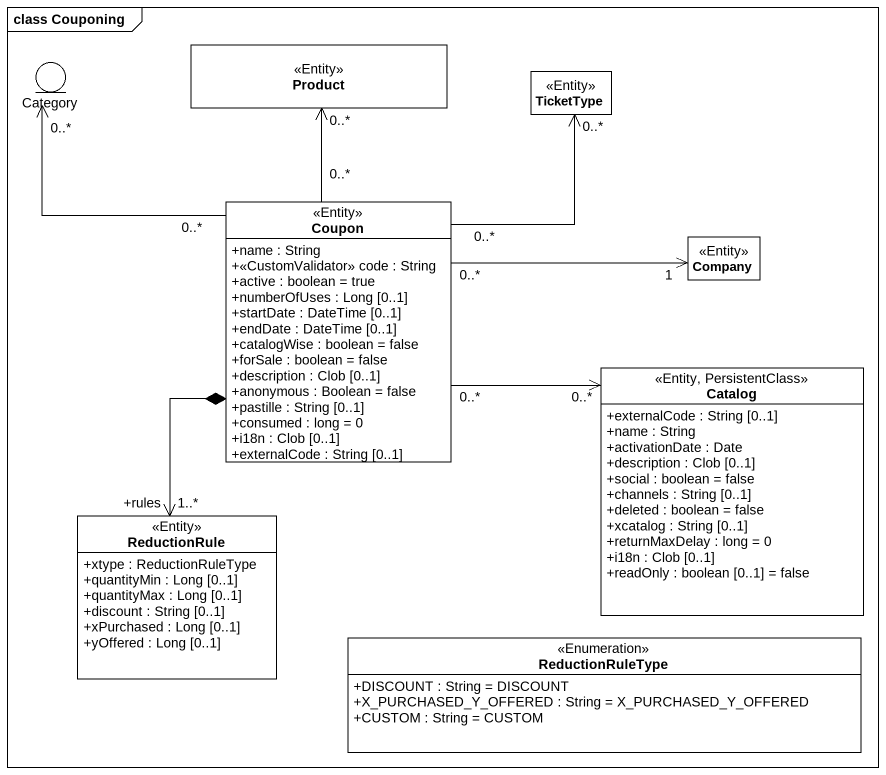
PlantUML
@startuml
mainframe class Couponing
allowmixing
hide circle
hide empty members
skinparam classAttributeIconSize 0
entity Category
class Product <<Entity>>
class TicketType <<Entity>>
class Coupon <<Entity>> {
  +name : String
  +<<CustomValidator>> code : String
  +active : boolean = true
  +numberOfUses : Long [0..1]
  +startDate : DateTime [0..1]
  +endDate : DateTime [0..1]
  +catalogWise : boolean = false
  +forSale : boolean = false
  +description : Clob [0..1]
  +anonymous : Boolean = false
  +pastille : String [0..1]
  +consumed : long = 0
  +i18n : Clob [0..1]
  +externalCode : String [0..1]
}
class Company <<Entity>>
class Catalog <<Entity, PersistentClass>> {
  +externalCode : String [0..1]
  +name : String
  +activationDate : Date
  +description : Clob [0..1]
  +social : boolean = false
  +channels : String [0..1]
  +deleted : boolean = false
  +xcatalog : String [0..1]
  +returnMaxDelay : long = 0
  +i18n : Clob [0..1]
  +readOnly : boolean [0..1] = false
}
class ReductionRule <<Entity>> {
  +xtype : ReductionRuleType
  +quantityMin : Long [0..1]
  +quantityMax : Long [0..1]
  +discount : String [0..1]
  +xPurchased : Long [0..1]
  +yOffered : Long [0..1]
}
class ReductionRuleType <<Enumeration>> {
  +DISCOUNT : String = DISCOUNT
  +X_PURCHASED_Y_OFFERED : String = X_PURCHASED_Y_OFFERED
  +CUSTOM : String = CUSTOM
}
Coupon "0..*" -up-> "0..*" Category
Coupon "0..*" -up-> "0..*" Product
Coupon "0..*" -up-> "0..*" TicketType
Coupon "0..*" -right-> "1" Company
Coupon "0..*" -right-> "0..*" Catalog
Coupon *--> "1..*\n+rules" ReductionRule
@enduml
